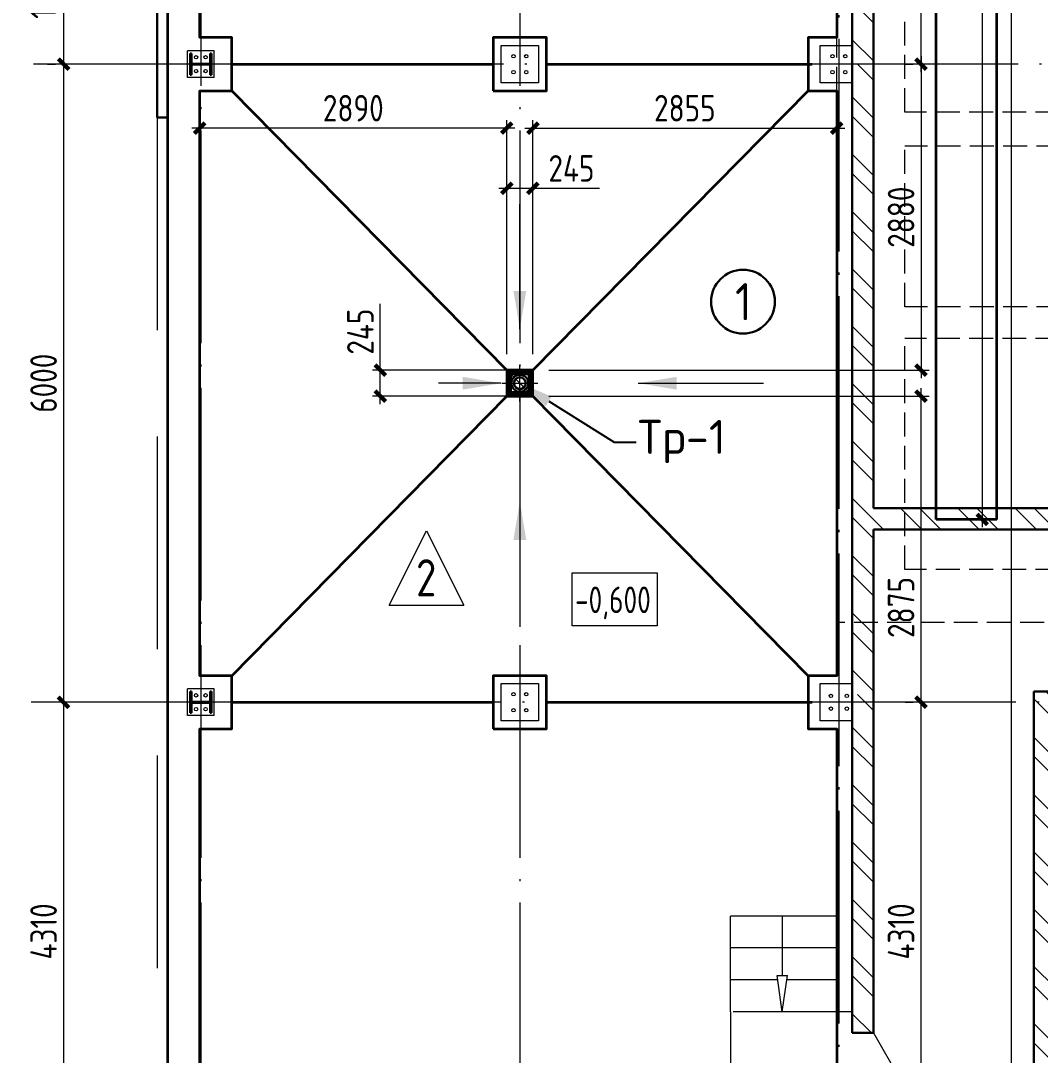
# Model space of a CAD drawing. Extents: x -965262 to 1142518, y -357520 to 71675.
# Drawn here: x 57729 to 67317, y -178472 to -168743 of the extents above; entities that cross this region are included whole.
import ezdxf
from ezdxf import colors
from ezdxf.entities.mleader import LeaderData, LeaderLine
from ezdxf.math import Vec2, Vec3

# ---------------------------------------------------------------- set-up
doc = ezdxf.new("R2010")
doc.units = 0
doc.header["$LTSCALE"] = 10
for name, pattern in [('ACAD_ISO04W100', [30, 24, -3, 0, -3]), ('AM_DIN_F_W050x2', [3.125, 2.25, -0.875]), ('DOTE', [2.42, 2, -0.2, 0.02, -0.2]), ('HIDDEN', [9.525, 6.35, -3.175])]:
    doc.linetypes.add(name, pattern=pattern)
doc.layers.get('0').update_dxf_attribs({"linetype": 'CONTINUOUS', "lineweight": 30})
doc.layers.get('Defpoints').update_dxf_attribs({"linetype": 'CONTINUOUS'})
for name, color, linetype, lineweight in [('DOTE', 7, 'DOTE', 9), ('полы', 3, 'CONTINUOUS', 35), ('Полы_лотки', 7, 'CONTINUOUS', 30)]:
    doc.layers.add(name, color=color, linetype=linetype, lineweight=lineweight)
doc.styles.add('GOST 2.304', font='isocpeur.ttf', dxfattribs={"width": 0.75, "height": 250})
doc.styles.add('GOST-2.304_Type-B', font='isocpeur.ttf', dxfattribs={"width": 0.9})
doc.styles.get("Standard").update_dxf_attribs({"font": 'isocpeur.ttf', "height": 300})
doc.styles.add('ГОСТ 2м', font='isocpeur.ttf', dxfattribs={"width": 0.8, "height": 250})
doc.dimstyles.new('ГОСТ 2м', dxfattribs={"dimtxt": 250, "dimasz": 100, "dimexe": 75, "dimexo": 150, "dimgap": 62.5, "dimtad": 1, "dimdec": 0, "dimtxsty": 'ГОСТ 2м', "dimblk": 'ARCHTICK', "dimcen": 150, "dimdle": 75, "dimclrd": 256, "dimclre": 256, "dimclrt": 256, "dimadec": 0, "dimazin": 0, "dimtfac": 1, "dimtdec": 0, "dimtmove": 0, "dimatfit": 3, "dimldrblk": 'OBLIQUE', "dimfxl": 1, "dimlwd": 15, "dimlwe": 15, "dimarcsym": 0})

# ---------------------------------------------------------------- blocks, each defined once
blk = doc.blocks.new('MC2')
at = {"lineweight": 15}
for p, q in [((68127, 41566), (68127, 39900)), ((69794, 41566), (68127, 41566)), ((69794, 41566), (69794, 39900)), ((69794, 39900), (68127, 39900))]:
    blk.add_line(p, q, dxfattribs=at)
for p, q in [((69627, 41400), (68294, 41400)), ((68294, 41400), (68294, 41320)), ((68934, 41320), (68294, 41320)), ((68934, 41320), (68934, 40146)), ((69627, 41320), (68987, 41320)), ((68987, 41320), (68987, 40146)), ((69627, 41400), (69627, 41320)), ((68934, 40146), (68294, 40146)), ((68294, 40146), (68294, 40066)), ((69627, 40066), (68294, 40066)), ((69627, 40146), (68987, 40146)), ((69627, 40146), (69627, 40066))]:
    blk.add_line(p, q)
for centre in [(68527, 41033), (69394, 41033), (68527, 40433), (69394, 40433)]:
    blk.add_circle(centre, 107, dxfattribs=at)
blk = doc.blocks.new('_ArchTick')
at = {"color": 0, "linetype": 'ByBlock', "lineweight": 0, "const_width": 0.4}
blk.add_lwpolyline([(-0.5, -0.5), (0.5, 0.5)], dxfattribs=at)
blk = doc.blocks.new('*D1151')
at = {"lineweight": 15, "ltscale": 50, "transparency": 16777216}
for p, q in [((66195, -179537.1), (66195, -175077.1)), ((66045, -175152.1), (66120, -175152.1)), ((65552.6, -179462.1), (66270, -179462.1))]:
    blk.add_line(p, q, dxfattribs=at)
at = {"layer": 'Defpoints', "color": 0, "lineweight": 15, "ltscale": 50, "transparency": 16777216}
for p in [(66195, -175152.1), (66195, -175152.1), (65402.6, -179462.1, 0)]:
    blk.add_point(p, dxfattribs=at)
at = {"lineweight": 15, "ltscale": 50, "transparency": 16777216, "xscale": 100, "yscale": 100, "zscale": 100}
for p, rotation in [((66195, -175152.1), 90), ((66195, -179462.1), 270)]:
    blk.add_blockref('_ArchTick', p, dxfattribs=dict(at, rotation=rotation))
at = {"lineweight": 15, "ltscale": 50, "transparency": 16777216, "insert": (66007.5, -177307.1), "char_height": 250, "attachment_point": 5, "rotation": 90, "style": 'ГОСТ 2м'}
blk.add_mtext('4310', dxfattribs=at)
blk = doc.blocks.new('_Oblique')
at = {"color": 0, "linetype": 'ByBlock', "lineweight": -2}
blk.add_line((-0.5, -0.5), (0.5, 0.5), dxfattribs=at)
blk = doc.blocks.new('*D1152')
at = {"lineweight": 15, "ltscale": 50, "transparency": 16777216}
for p, q in [((66195, -169227.1), (66195, -163242.1)), ((65552.6, -163317.1), (66270, -163317.1)), ((66045, -169152.1), (66120, -169152.1))]:
    blk.add_line(p, q, dxfattribs=at)
at = {"layer": 'Defpoints', "color": 0, "lineweight": 15, "ltscale": 50, "transparency": 16777216}
for p in [(65402.6, -163317.1), (66195, -163317.1), (66195, -169152.1)]:
    blk.add_point(p, dxfattribs=at)
at = {"lineweight": 15, "ltscale": 50, "transparency": 16777216, "xscale": 100, "yscale": 100, "zscale": 100}
for p, rotation in [((66195, -163317.1), 90), ((66195, -169152.1), 270)]:
    blk.add_blockref('_ArchTick', p, dxfattribs=dict(at, rotation=rotation))
at = {"lineweight": 15, "ltscale": 50, "transparency": 16777216, "insert": (66007.5, -166234.6), "char_height": 250, "attachment_point": 5, "rotation": 90, "style": 'ГОСТ 2м'}
blk.add_mtext('5835', dxfattribs=at)
blk = doc.blocks.new('*D1326')
at = {"lineweight": 15, "ltscale": 50, "transparency": 16777216}
for p, q in [((66195, -169077.1), (66195, -172104.6)), ((66045, -169152.1), (66120, -169152.1)), ((62695.1, -172029.6), (66270, -172029.6))]:
    blk.add_line(p, q, dxfattribs=at)
at = {"layer": 'Defpoints', "color": 0, "lineweight": 15, "ltscale": 50, "transparency": 16777216}
for p in [(66195, -169152.1), (62545.1, -172029.6), (66195, -172029.6)]:
    blk.add_point(p, dxfattribs=at)
at = {"lineweight": 15, "ltscale": 50, "transparency": 16777216, "xscale": 100, "yscale": 100, "zscale": 100}
for p, rotation in [((66195, -169152.1), 90), ((66195, -172029.6), 270)]:
    blk.add_blockref('_ArchTick', p, dxfattribs=dict(at, rotation=rotation))
at = {"lineweight": 15, "ltscale": 50, "transparency": 16777216, "insert": (66007.5, -170590.9), "char_height": 250, "attachment_point": 5, "rotation": 90, "style": 'ГОСТ 2м'}
blk.add_mtext('2880', dxfattribs=at)
blk = doc.blocks.new('*D1327')
at = {"lineweight": 15, "ltscale": 50, "transparency": 16777216}
for p, q in [((66195, -175227.1), (66195, -172199.6)), ((62695.1, -172274.6), (66270, -172274.6)), ((66045, -175152.1), (66120, -175152.1))]:
    blk.add_line(p, q, dxfattribs=at)
at = {"layer": 'Defpoints', "color": 0, "lineweight": 15, "ltscale": 50, "transparency": 16777216}
for p in [(62545.1, -172274.6), (66195, -172274.6), (66195, -175152.1)]:
    blk.add_point(p, dxfattribs=at)
at = {"lineweight": 15, "ltscale": 50, "transparency": 16777216, "xscale": 100, "yscale": 100, "zscale": 100}
for p, rotation in [((66195, -172274.6), 90), ((66195, -175152.1), 270)]:
    blk.add_blockref('_ArchTick', p, dxfattribs=dict(at, rotation=rotation))
at = {"lineweight": 15, "ltscale": 50, "transparency": 16777216, "insert": (66007.5, -174260.7), "char_height": 250, "attachment_point": 5, "rotation": 90, "style": 'ГОСТ 2м'}
blk.add_mtext('2875', dxfattribs=at)
blk = doc.blocks.new('*D1328')
at = {"lineweight": 15, "ltscale": 50, "transparency": 16777216}
for p, q in [((61110.5, -172029.6), (61110.5, -171404.6)), ((62395.1, -172029.6), (61035.5, -172029.6)), ((61110.5, -172349.6), (61110.5, -172029.6)), ((62395.1, -172274.6), (61035.5, -172274.6))]:
    blk.add_line(p, q, dxfattribs=at)
at = {"layer": 'Defpoints', "color": 0, "lineweight": 15, "ltscale": 50, "transparency": 16777216}
for p in [(61110.5, -172029.6), (62545.1, -172029.6), (62545.1, -172274.6)]:
    blk.add_point(p, dxfattribs=at)
at = {"lineweight": 15, "ltscale": 50, "transparency": 16777216, "xscale": 100, "yscale": 100, "zscale": 100}
for p, rotation in [((61110.5, -172029.6), 90), ((61110.5, -172274.6), 270)]:
    blk.add_blockref('_ArchTick', p, dxfattribs=dict(at, rotation=rotation))
at = {"lineweight": 15, "ltscale": 50, "transparency": 16777216, "insert": (60923, -171667.1), "char_height": 250, "attachment_point": 5, "rotation": 90, "style": 'ГОСТ 2м'}
blk.add_mtext('245', dxfattribs=at)
blk = doc.blocks.new('*D1329')
at = {"lineweight": 15, "ltscale": 50, "transparency": 16777216}
for p, q in [((62300.1, -171879.6), (62300.1, -170244.4)), ((62545.1, -171879.6), (62545.1, -170244.4)), ((62225.1, -170319.4), (62545.1, -170319.4)), ((62545.1, -170319.4), (63170.1, -170319.4))]:
    blk.add_line(p, q, dxfattribs=at)
at = {"layer": 'Defpoints', "color": 0, "lineweight": 15, "ltscale": 50, "transparency": 16777216}
for p in [(62545.1, -170319.4), (62300.1, -172029.6), (62545.1, -172029.6)]:
    blk.add_point(p, dxfattribs=at)
at = {"lineweight": 15, "ltscale": 50, "transparency": 16777216, "xscale": 100, "yscale": 100, "zscale": 100, "rotation": 180}
blk.add_blockref('_ArchTick', (62300.1, -170319.4), dxfattribs=at)
at = {"lineweight": 15, "ltscale": 50, "transparency": 16777216, "xscale": 100, "yscale": 100, "zscale": 100}
blk.add_blockref('_ArchTick', (62545.1, -170319.4), dxfattribs=at)
at = {"lineweight": 15, "ltscale": 50, "transparency": 16777216, "insert": (62907.6, -170131.9), "char_height": 250, "attachment_point": 5, "style": 'ГОСТ 2м'}
blk.add_mtext('245', dxfattribs=at)
blk = doc.blocks.new('*D1330')
at = {"lineweight": 15, "ltscale": 50, "transparency": 16777216}
for p, q in [((59412.6, -169603.4), (59412.6, -169678.4)), ((62375.1, -169753.4), (59337.6, -169753.4)), ((62300.1, -171879.6), (62300.1, -169678.4))]:
    blk.add_line(p, q, dxfattribs=at)
at = {"layer": 'Defpoints', "color": 0, "lineweight": 15, "ltscale": 50, "transparency": 16777216}
for p in [(59412.6, -169753.4), (59412.6, -169753.4), (62300.1, -172029.6)]:
    blk.add_point(p, dxfattribs=at)
at = {"lineweight": 15, "ltscale": 50, "transparency": 16777216, "xscale": 100, "yscale": 100, "zscale": 100, "rotation": 180}
blk.add_blockref('_ArchTick', (59412.6, -169753.4), dxfattribs=at)
at = {"lineweight": 15, "ltscale": 50, "transparency": 16777216, "xscale": 100, "yscale": 100, "zscale": 100}
blk.add_blockref('_ArchTick', (62300.1, -169753.4), dxfattribs=at)
at = {"lineweight": 15, "ltscale": 50, "transparency": 16777216, "insert": (60856.3, -169565.9), "char_height": 250, "attachment_point": 5, "style": 'ГОСТ 2м'}
blk.add_mtext('2890', dxfattribs=at)
blk = doc.blocks.new('*D1331')
at = {"lineweight": 15, "ltscale": 50, "transparency": 16777216}
for p, q in [((65402.6, -169603.4), (65402.6, -169678.4)), ((62470.1, -169753.4), (65477.6, -169753.4)), ((62545.1, -171879.6), (62545.1, -169678.4))]:
    blk.add_line(p, q, dxfattribs=at)
at = {"layer": 'Defpoints', "color": 0, "lineweight": 15, "ltscale": 50, "transparency": 16777216}
for p in [(65402.6, -169753.4), (65402.6, -169753.4), (62545.1, -172029.6)]:
    blk.add_point(p, dxfattribs=at)
at = {"lineweight": 15, "ltscale": 50, "transparency": 16777216, "xscale": 100, "yscale": 100, "zscale": 100, "rotation": 180}
blk.add_blockref('_ArchTick', (62545.1, -169753.4), dxfattribs=at)
at = {"lineweight": 15, "ltscale": 50, "transparency": 16777216, "xscale": 100, "yscale": 100, "zscale": 100}
blk.add_blockref('_ArchTick', (65402.6, -169753.4), dxfattribs=at)
at = {"lineweight": 15, "ltscale": 50, "transparency": 16777216, "insert": (63973.8, -169565.9), "char_height": 250, "attachment_point": 5, "style": 'ГОСТ 2м'}
blk.add_mtext('2855', dxfattribs=at)
blk = doc.blocks.new('*D1351')
at = {"lineweight": 15, "ltscale": 50, "transparency": 16777216}
for p, q in [((67041.9, -161742.1), (67041.9, -223127.1)), ((66891.9, -161817.1), (66966.9, -161817.1)), ((65672.7, -223052.1), (67116.9, -223052.1))]:
    blk.add_line(p, q, dxfattribs=at)
at = {"layer": 'Defpoints', "color": 0, "lineweight": 15, "ltscale": 50, "transparency": 16777216}
for p in [(67041.9, -161817.1), (65522.7, -223052.1, 2075.6), (67041.9, -223052.1)]:
    blk.add_point(p, dxfattribs=at)
at = {"lineweight": 15, "ltscale": 50, "transparency": 16777216, "xscale": 100, "yscale": 100, "zscale": 100}
for p, rotation in [((67041.9, -161817.1), 90), ((67041.9, -223052.1), 270)]:
    blk.add_blockref('_ArchTick', p, dxfattribs=dict(at, rotation=rotation))
at = {"lineweight": 15, "ltscale": 50, "transparency": 16777216, "insert": (66854.4, -192434.6), "char_height": 250, "attachment_point": 5, "rotation": 90, "style": 'ГОСТ 2м'}
blk.add_mtext('61235', dxfattribs=at)
blk = doc.blocks.new('*D1163')
at = {"lineweight": 15, "ltscale": 50, "transparency": 16777216}
for p, q in [((71422.6, -173577.1), (71422.6, -180850.4)), ((65402.6, -179612.1), (65402.6, -180850.4)), ((65327.6, -180775.4), (71497.6, -180775.4))]:
    blk.add_line(p, q, dxfattribs=at)
at = {"layer": 'Defpoints', "color": 0, "lineweight": 15, "ltscale": 50, "transparency": 16777216}
for p in [(71422.6, -173427.1), (65402.6, -179462.1, 0), (71422.6, -180775.4)]:
    blk.add_point(p, dxfattribs=at)
at = {"lineweight": 15, "ltscale": 50, "transparency": 16777216, "xscale": 100, "yscale": 100, "zscale": 100, "rotation": 180}
blk.add_blockref('_ArchTick', (65402.6, -180775.4), dxfattribs=at)
at = {"lineweight": 15, "ltscale": 50, "transparency": 16777216, "xscale": 100, "yscale": 100, "zscale": 100}
blk.add_blockref('_ArchTick', (71422.6, -180775.4), dxfattribs=at)
at = {"lineweight": 15, "ltscale": 50, "transparency": 16777216, "insert": (68412.6, -180587.9), "char_height": 250, "attachment_point": 5, "style": 'ГОСТ 2м'}
blk.add_mtext('6020', dxfattribs=at)
blk = doc.blocks.new('*D1391')
at = {"lineweight": 15, "ltscale": 50, "transparency": 16777216}
for p, q in [((58131.5, -175077.1), (58131.5, -179537.1)), ((59562.6, -175152.1), (58056.5, -175152.1)), ((59262.6, -179462.1), (58056.5, -179462.1))]:
    blk.add_line(p, q, dxfattribs=at)
at = {"layer": 'Defpoints', "color": 0, "ltscale": 50, "transparency": 16777216}
for p in [(59712.6, -175152.1), (58131.5, -179462.1), (59412.6, -179462.1)]:
    blk.add_point(p, dxfattribs=at)
at = {"lineweight": 15, "ltscale": 50, "transparency": 16777216, "xscale": 100, "yscale": 100, "zscale": 100}
for p, rotation in [((58131.5, -175152.1), 90), ((58131.5, -179462.1), 270)]:
    blk.add_blockref('_ArchTick', p, dxfattribs=dict(at, rotation=rotation))
at = {"lineweight": 15, "ltscale": 50, "transparency": 16777216, "insert": (57944, -177307.1), "char_height": 250, "attachment_point": 5, "rotation": 90, "style": 'ГОСТ 2м'}
blk.add_mtext('4310', dxfattribs=at)
blk = doc.blocks.new('*D1180')
at = {"lineweight": 15, "ltscale": 50, "transparency": 16777216}
for p, q in [((58131.5, -167707.1), (58131.5, -169227.1)), ((60052.6, -167782.1), (58056.5, -167782.1)), ((57981.5, -169152.1), (58056.5, -169152.1))]:
    blk.add_line(p, q, dxfattribs=at)
at = {"layer": 'Defpoints', "color": 0, "lineweight": 15, "ltscale": 50, "transparency": 16777216}
for p in [(60202.6, -167782.1), (58131.5, -169152.1), (58131.5, -169152.1)]:
    blk.add_point(p, dxfattribs=at)
at = {"lineweight": 15, "ltscale": 50, "transparency": 16777216, "xscale": 100, "yscale": 100, "zscale": 100}
for p, rotation in [((58131.5, -167782.1), 90), ((58131.5, -169152.1), 270)]:
    blk.add_blockref('_ArchTick', p, dxfattribs=dict(at, rotation=rotation))
at = {"lineweight": 15, "ltscale": 50, "transparency": 16777216, "insert": (57944, -168467.1), "char_height": 250, "attachment_point": 5, "rotation": 90, "style": 'ГОСТ 2м'}
blk.add_mtext('1370', dxfattribs=at)
blk = doc.blocks.new('*D1402')
at = {"lineweight": 15, "ltscale": 100, "transparency": 16777216}
for p, q in [((66771.5, -161742.1), (66771.5, -173507.1)), ((66640.8, -161817.1), (66696.5, -161817.1)), ((66757.6, -173432.1), (66696.5, -173432.1))]:
    blk.add_line(p, q, dxfattribs=at)
at = {"layer": 'Defpoints', "color": 0, "lineweight": 15, "ltscale": 100, "transparency": 16777216}
for p in [(66790.8, -161817.1), (66771.5, -173432.1), (66907.6, -173432.1)]:
    blk.add_point(p, dxfattribs=at)
at = {"lineweight": 15, "ltscale": 100, "transparency": 16777216, "xscale": 100, "yscale": 100, "zscale": 100}
for p, rotation in [((66771.5, -161817.1), 90), ((66771.5, -173432.1), 270)]:
    blk.add_blockref('_ArchTick', p, dxfattribs=dict(at, rotation=rotation))
at = {"lineweight": 15, "ltscale": 100, "transparency": 16777216, "insert": (66584, -167624.6), "char_height": 250, "attachment_point": 5, "rotation": 90, "style": 'ГОСТ 2м'}
blk.add_mtext('11615', dxfattribs=at)
blk = doc.blocks.new('*D1404')
at = {"lineweight": 15, "ltscale": 50, "transparency": 16777216}
for p, q in [((58131.5, -169077.1), (58131.5, -175227.1)), ((59562.6, -169152.1), (58056.5, -169152.1)), ((59562.6, -175152.1), (58056.5, -175152.1))]:
    blk.add_line(p, q, dxfattribs=at)
at = {"layer": 'Defpoints', "color": 0, "lineweight": 15, "ltscale": 50, "transparency": 16777216}
for p in [(59712.6, -169152.1), (58131.5, -175152.1), (59712.6, -175152.1)]:
    blk.add_point(p, dxfattribs=at)
at = {"lineweight": 15, "ltscale": 50, "transparency": 16777216, "xscale": 100, "yscale": 100, "zscale": 100}
for p, rotation in [((58131.5, -169152.1), 90), ((58131.5, -175152.1), 270)]:
    blk.add_blockref('_ArchTick', p, dxfattribs=dict(at, rotation=rotation))
at = {"lineweight": 15, "ltscale": 50, "transparency": 16777216, "insert": (57944, -172152.1), "char_height": 250, "attachment_point": 5, "rotation": 90, "style": 'ГОСТ 2м'}
blk.add_mtext('6000', dxfattribs=at)
blk = doc.blocks.new('Старый_фундамент')
at = {"color": 2, "linetype": 'AM_DIN_F_W050x2', "lineweight": 15, "ltscale": 10}
for p, q in [((408315.3, 132004.2), (408315.3, 144604.2)), ((408955.3, 136804.2), (408955.3, 138054.2)), ((411035.3, 136804.2), (408955.3, 136804.2)), ((411355.3, 136484.2), (408955.3, 136484.2)), ((408955.3, 134974.2), (408955.3, 136484.2)), ((411355.3, 134974.2), (408955.3, 134974.2)), ((411035.3, 134674.2), (408955.3, 134674.2)), ((408955.3, 132504.2), (408955.3, 134674.2)), ((411035.3, 132504.2), (408955.3, 132504.2)), ((421515.3, 132004.2), (408315.3, 132004.2))]:
    blk.add_line(p, q, dxfattribs=at)

msp = doc.modelspace()

# ---------------------------------------------------------------- hatches: boundary and pattern name
at = {"lineweight": 15}
h = msp.add_hatch(dxfattribs=at)
h.set_pattern_fill('ANSI32', scale=40, angle=90, style=0)
h.set_pattern_definition([(135, (87386.1, -162921.8), (-269.4077, -269.4077), []), (135, (87386.1, -162742.18), (-269.4077, -269.4077), [])])
h.paths.add_polyline_path([(87472.8, -162817.1), (87272.8, -162817.1), (87272.8, -163152.1), (87472.8, -163152.1)])
h.paths.add_polyline_path([(87472.8, -163152.1), (87272.8, -163152.1), (87272.8, -164477.1), (85267.8, -164477.1), (85267.8, -164677.1), (87472.8, -164677.1)])
h.paths.add_polyline_path([(85067.8, -164477.1), (83547.8, -164477.1), (83547.8, -167242.1), (83747.8, -167242.1), (83747.8, -164677.1), (85067.8, -164677.1)], flags=16)
h.paths.add_polyline_path([(85267.8, -164677.1), (85067.8, -164677.1), (85067.8, -167242.1), (85267.8, -167242.1)], flags=17)
h.paths.add_polyline_path([(85267.8, -163152.1), (85067.8, -163152.1), (85067.8, -164477.1), (85267.8, -164477.1)], flags=17)
h.paths.add_polyline_path([(85267.8, -162817.1), (85067.8, -162817.1), (85067.8, -163152.1), (85267.8, -163152.1)])
h.paths.add_polyline_path([(71907.6, -172937.1), (71507.6, -172937.1), (71507.6, -173327.1), (71907.6, -173327.1)])
h.paths.add_polyline_path([(68917.6, -172937.1), (68517.6, -172937.1), (68517.6, -173327.1), (68917.6, -173327.1)], flags=17)
h.paths.add_polyline_path([(79837.6, -172002.1), (79447.6, -172002.1), (79447.6, -172402.1), (79837.6, -172402.1)], flags=17)
h.paths.add_polyline_path([(64482.6, -182372.1), (64407.6, -182372.1), (64407.6, -183072.1), (63522.6, -183072.1), (63522.6, -183172.1), (64482.6, -183172.1)], flags=17)
h.paths.add_polyline_path([(65547.6, -183072.1), (64607.6, -183072.1), (64607.6, -182372.1), (64582.6, -182372.1), (64582.6, -183172.1), (65547.6, -183172.1)])
h.paths.add_polyline_path([(64482.6, -181472.1), (64407.6, -181472.1), (64407.6, -181662.1), (64482.6, -181662.1)], flags=16)
h.paths.add_polyline_path([(64607.6, -181472.1), (64582.6, -181472.1), (64582.6, -181662.1), (64607.6, -181662.1)], flags=17)
h.paths.add_polyline_path([(63522.6, -181472.1), (63472.6, -181472.1), (63472.6, -183072.1), (63522.6, -183072.1)], flags=17)
h.paths.add_polyline_path([(63422.6, -181472.1), (63272.6, -181472.1), (63272.6, -183272.1), (63422.6, -183272.1)], flags=17)
h.paths.add_polyline_path([(87472.8, -162817.1), (87272.8, -162817.1), (87272.8, -163152.1), (87472.8, -163152.1)])
h.paths.add_polyline_path([(59422.6, -185722), (59112.6, -185722), (59112.6, -185922), (59422.6, -185922)])
h.paths.add_polyline_path([(59637.6, -185722), (59422.6, -185722), (59422.6, -185922), (59637.6, -185922)])
h.paths.add_polyline_path([(61237.6, -185722), (60837.6, -185722), (60837.6, -185922), (61237.6, -185922)])
h.paths.add_polyline_path([(62547.6, -185722), (62147.6, -185722), (62147.6, -185922), (62547.6, -185922)])
h.paths.add_polyline_path([(64147.6, -185722), (63747.6, -185722), (63747.6, -185922), (64147.6, -185922)])
h.paths.add_polyline_path([(65422.6, -185722), (65347.6, -185722), (65347.6, -185922), (65422.6, -185922)])
h.paths.add_polyline_path([(65422.6, -162717.1), (65087.6, -162717.1), (65087.6, -162917.1), (65422.6, -162917.1)])
h.paths.add_polyline_path([(65747.6, -162717.1), (65422.6, -162717.1), (65422.6, -162917.1), (65547.6, -162917.1), (65547.6, -162977.1), (65597.6, -162977.1), (65597.6, -163152.1), (65747.6, -163152.1)])
h.paths.add_polyline_path([(65747.6, -163152.1), (65597.6, -163152.1), (65597.6, -163327.1), (65547.6, -163327.1), (65547.6, -168977.1), (65597.6, -168977.1), (65597.6, -169152.1), (65747.6, -169152.1)])
h.paths.add_polyline_path([(65747.6, -169152.1), (65597.6, -169152.1), (65597.6, -169327.1), (65547.6, -169327.1), (65547.6, -174977.1), (65597.6, -174977.1), (65597.6, -175152.1), (65747.6, -175152.1), (65747.6, -173527.1), (71422.6, -173527.1), (71422.6, -173327.1), (65747.6, -173327.1)])
h.paths.add_polyline_path([(65747.6, -175152.1), (65597.6, -175152.1), (65597.6, -175327.1), (65547.6, -175327.1), (65547.6, -178262.1), (65747.6, -178262.1)])
h.paths.add_polyline_path([(65747.6, -179262.1), (65547.6, -179262.1), (65547.6, -179462.1), (65422.6, -179462.1), (65422.6, -179662.1), (65547.6, -179662.1), (65547.6, -179862.1), (65747.6, -179862.1)])
h.paths.add_polyline_path([(65422.6, -179462.1), (62422.6, -179462.1), (62422.6, -179662.1), (65422.6, -179662.1)])
h.paths.add_polyline_path([(62422.6, -179462.1), (59422.6, -179462.1), (59422.6, -179662.1), (60712.6, -179662.1), (60712.6, -179862.1), (60912.6, -179862.1), (60912.6, -179662.1), (62422.6, -179662.1)])
h.paths.add_polyline_path([(59422.6, -179462.1), (59112.6, -179462.1), (59112.6, -179662.1), (59422.6, -179662.1)])
h.paths.add_polyline_path([(59422.6, -181272.1), (59112.6, -181272.1), (59112.6, -181472.1), (59422.6, -181472.1)])
h.paths.add_polyline_path([(61312.6, -181272.1), (60912.6, -181272.1), (60912.6, -181152.1), (60712.6, -181152.1), (60712.6, -181272.1), (59422.6, -181272.1), (59422.6, -181472.1), (61312.6, -181472.1)])
h.paths.add_polyline_path([(60912.6, -180872.1), (60712.6, -180872.1), (60712.6, -181152.1), (60912.6, -181152.1)])
h.paths.add_polyline_path([(62422.6, -181327.1), (62247.6, -181327.1), (62247.6, -181272.1), (62222.6, -181272.1), (62222.6, -181472.1), (62422.6, -181472.1)])
h.paths.add_polyline_path([(63622.6, -181272.1), (62597.6, -181272.1), (62597.6, -181327.1), (62422.6, -181327.1), (62422.6, -181472.1), (63422.6, -181472.1), (63422.6, -183272.1), (65422.6, -183272.1), (65422.6, -183172.1), (64582.6, -183172.1), (64582.6, -182372.1), (64482.6, -182372.1), (64482.6, -183172.1), (63522.6, -183172.1), (63522.6, -181472.1), (63622.6, -181472.1)])
h.paths.add_polyline_path([(65747.6, -181472.1), (66147.1, -181472.1), (66147.1, -181272.1), (65747.6, -181272.1), (65747.6, -181152.1), (65597.6, -181152.1), (65597.6, -181327.1), (65422.6, -181327.1), (65422.6, -181472.1), (65547.6, -181472.1), (65547.6, -183172.1), (65422.6, -183172.1), (65422.6, -183272.1), (65547.6, -183272.1), (65547.6, -185722), (65422.6, -185722), (65422.6, -185922), (65747.6, -185922)])
h.paths.add_polyline_path([(65422.6, -181327.1), (65247.6, -181327.1), (65247.6, -181272.1), (64332.6, -181272.1), (64332.6, -181472.1), (64482.6, -181472.1), (64482.6, -181662.1), (64582.6, -181662.1), (64582.6, -181472.1), (65422.6, -181472.1)], flags=17)
h.paths.add_polyline_path([(65747.6, -180872.1), (65547.6, -180872.1), (65547.6, -180977.1), (65597.6, -180977.1), (65597.6, -181152.1), (65747.6, -181152.1)])
h.paths.add_polyline_path([(67457.1, -181152.1), (67257.1, -181152.1), (67257.1, -181272.1), (67057.1, -181272.1), (67057.1, -181472.1), (67457.1, -181472.1), (67457.1, -181377.1)])
h.paths.add_polyline_path([(67457.1, -175252.1), (71247.6, -175252.1), (71247.6, -175152.1), (67257.1, -175152.1), (67257.1, -181152.1), (67457.1, -181152.1)])
h.paths.add_polyline_path([(71247.6, -175052.1), (67257.1, -175052.1), (67257.1, -175152.1), (71247.6, -175152.1)], flags=16)
h.paths.add_polyline_path([(77247.6, -175152.1), (71597.6, -175152.1), (71597.6, -175252.1), (77247.6, -175252.1)])
h.paths.add_polyline_path([(77247.6, -175052.1), (71597.6, -175052.1), (71597.6, -175152.1), (77247.6, -175152.1)])
h.paths.add_polyline_path([(78037.6, -175152.1), (77597.6, -175152.1), (77597.6, -175252.1), (78037.6, -175252.1)])
h.paths.add_polyline_path([(78037.6, -175052.1), (77597.6, -175052.1), (77597.6, -175152.1), (78037.6, -175152.1)])
h.paths.add_polyline_path([(75022.6, -173377.1), (74847.6, -173377.1), (74847.6, -173327.1), (71422.6, -173327.1), (71422.6, -173527.1), (75022.6, -173527.1)])
h.paths.add_polyline_path([(77422.6, -173377.1), (77247.6, -173377.1), (77247.6, -173327.1), (75197.6, -173327.1), (75197.6, -173377.1), (75022.6, -173377.1), (75022.6, -173527.1), (77422.6, -173527.1)])
h.paths.add_polyline_path([(77747.6, -173202.1), (77597.6, -173202.1), (77597.6, -173377.1), (77422.6, -173377.1), (77422.6, -173527.1), (77747.6, -173527.1)])
h.paths.add_polyline_path([(77747.6, -169152.1), (77547.6, -169152.1), (77547.6, -173027.1), (77597.6, -173027.1), (77597.6, -173202.1), (77747.6, -173202.1)])
h.paths.add_polyline_path([(77747.6, -168152.1), (77597.6, -168152.1), (77597.6, -168327.1), (77547.6, -168327.1), (77547.6, -169152.1), (77747.6, -169152.1)])
h.paths.add_polyline_path([(81737.6, -167242.1), (77747.6, -167242.1), (77747.6, -163152.1), (77547.6, -163152.1), (77547.6, -167977.1), (77597.6, -167977.1), (77597.6, -168152.1), (77747.6, -168152.1), (77747.6, -167442.1), (81737.6, -167442.1)])
h.paths.add_polyline_path([(77747.6, -162717.1), (77547.6, -162717.1), (77547.6, -163152.1), (77747.6, -163152.1)])
h.paths.add_polyline_path([(83422.6, -167242.1), (82747.6, -167242.1), (82747.6, -167442.1), (83422.6, -167442.1)])
h.paths.add_polyline_path([(89422.6, -167242.1), (83747.8, -167242.1), (83747.8, -164677.1), (87472.8, -164677.1), (87472.8, -163152.1), (87272.8, -163152.1), (87272.8, -164477.1), (83547.8, -164477.1), (83547.8, -167242.1), (83422.6, -167242.1), (83422.6, -167442.1), (89422.6, -167442.1)])
h.paths.add_polyline_path([(91917.6, -167242.1), (89422.6, -167242.1), (89422.6, -167442.1), (91917.6, -167442.1)])
h.paths.add_polyline_path([(95422.6, -167242.1), (92927.6, -167242.1), (92927.6, -167442.1), (95422.6, -167442.1)])
h.paths.add_polyline_path([(101297.6, -163327.1), (101247.6, -163327.1), (101247.6, -163152.1), (101097.6, -163152.1), (101097.6, -165177.1), (100697.8, -165177.1), (100697.8, -165377.1), (101097.6, -165377.1), (101097.6, -166082.1), (101297.6, -166082.1)])
h.paths.add_polyline_path([(101247.6, -162977.1), (101297.6, -162977.1), (101297.6, -162817.1), (101097.6, -162817.1), (101097.6, -163152.1), (101247.6, -163152.1)])
h.paths.add_polyline_path([(99287.6, -162817.1), (99087.6, -162817.1), (99087.6, -163152.1), (99287.6, -163152.1)])
h.paths.add_polyline_path([(99452.5, -164695.1), (100800.3, -164695.1), (100800.3, -164191.1), (99452.5, -164191.1)], flags=9)
h.paths.add_polyline_path([(79047.6, -175252.1), (79047.6, -175052.1), (79247.6, -175052.1), (79247.6, -169052.1), (99707.6, -169052.1), (99707.6, -169252.1), (79447.6, -169252.1), (79447.6, -175252.1)])
h.paths.add_polyline_path([(99287.6, -167442.1), (95422.6, -167442.1), (95422.6, -167242.1), (99087.6, -167242.1), (99087.6, -163152.1), (99287.6, -163152.1), (99287.6, -165177.1), (99687.8, -165177.1), (99687.8, -165377.1), (99287.6, -165377.1)])
h.paths.add_polyline_path([(100717.6, -169252.1), (101117.6, -169252.1), (101117.6, -169052.1), (100717.6, -169052.1)])
h.paths.add_polyline_path([(101197.6, -175477.1), (107757.6, -175477.1), (107757.6, -175277.1), (101197.6, -175277.1)])
h.paths.add_polyline_path([(101197.6, -181027.1), (107757.6, -181027.1), (107757.6, -180827.1), (101197.6, -180827.1)])

# ---------------------------------------------------------------- linework, layer by layer
at = {"color": 7, "extrusion": (0, 0, -1)}
for p, q in [((65747.6, -162717.1, -3259.8), (65747.6, -173327.1, -3259.8)), ((65747.6, -162717.1, -3259.8), (65747.6, -173327.1, -3259.8)), ((65547.6, -178262.1, -3259.8), (65547.6, -162917.1, -3259.8)), ((59012.6, -169652, -3259.8), (59012.6, -168652.1, -3259.8)), ((59112.6, -168652.1, -3259.8), (59112.6, -169652, -3259.8)), ((59112.6, -169652, -3259.8), (59012.6, -169652, -3259.8)), ((65747.6, -173327.1, -3259.8), (68517.6, -173327.1, -3259.8)), ((65747.6, -173527.1, -3259.8), (65747.6, -178262.1, -3259.8)), ((77747.6, -173527.1, -3259.8), (65747.6, -173527.1, -3259.8)), ((67257.1, -175052.1, -3259.8), (67257.1, -181272.1, -3259.8)), ((67257.1, -175052.1, -3259.8), (78037.6, -175052.1, -3259.8)), ((65747.6, -178262.1, -3259.8), (65547.6, -178262.1, -3259.8))]:
    msp.add_line(p, q, dxfattribs=at)
at = {"color": 7, "lineweight": 15}
for p, q in [((65402.6, -163342.1, -3259.8), (65402.6, -168902.1, -3259.8)), ((59412.6, -168652.1, -3259.8), (59412.6, -168902.1, -4164.1)), ((59412.6, -168902.1, -3259.8), (59712.6, -168902.1, -3259.8)), ((59712.6, -168902.1, -4164.1), (59712.6, -169402.1, -4121.3)), ((62172.6, -168902.1, -4711.1), (62672.6, -168902.1, -3259.8)), ((62172.6, -168902.1, -4711.1), (62172.6, -169402.1, -3259.8)), ((62247.6, -169327.1, -4711.1), (62247.6, -168977.1, -4711.1)), ((62247.6, -168977.1, -4711.1), (62597.6, -168977.1, -4711.1)), ((62597.6, -168977.1, -4711.1), (62597.6, -169327.1, -4711.1)), ((62672.6, -168902.1, -3259.8), (62672.6, -169402.1, -3259.8)), ((65402.6, -168902.1, -3259.8), (65132.6, -168902.1, -3259.8)), ((65132.6, -168902.1, -4164.1), (65132.6, -169402.1, -4121.3)), ((65247.6, -169327.1, -4711.1), (65247.6, -168977.1, -4711.1)), ((65247.6, -168977.1, -4711.1), (65547.6, -168977.1, -4711.1)), ((62597.6, -169327.1, -4711.1), (62247.6, -169327.1, -4711.1)), ((65547.6, -169327.1, -4711.1), (65247.6, -169327.1, -4711.1)), ((59412.6, -169402.1, -4121.3), (59412.6, -174902.1, -3650.3)), ((59412.6, -169402.1, -3259.8), (59712.6, -169402.1, -3259.8)), ((62172.6, -169402.1, -3259.8), (62672.6, -169402.1, -3259.8)), ((65402.6, -169402.1, -3259.8), (65132.6, -169402.1, -3259.8)), ((65402.6, -169402.1, -3259.8), (65402.6, -174902.1, -3259.8)), ((59012.6, -169652, -3259.8), (59012.6, -171652, -3259.8)), ((59112.6, -169652, -3259.8), (59112.6, -171652, -3259.8)), ((59012.6, -172652, -3259.8), (59012.6, -174652, -3259.8)), ((59112.6, -172652, -3259.8), (59112.6, -174652, -3259.8)), ((62914.3, -173934.9, 8350.5), (63714.3, -173934.9, 8350.5)), ((62914.3, -174434.9, 8350.5), (62914.3, -173934.9, 8350.5)), ((63714.3, -173934.9, 8350.5), (63714.3, -174434.9, 8350.5)), ((63714.3, -174434.9, 8350.5), (62914.3, -174434.9, 8350.5)), ((59412.6, -174902.1, -3259.8), (59712.6, -174902.1, -3259.8)), ((59712.6, -174902.1, -4164.1), (59712.6, -175402.1, -4121.3)), ((62172.6, -174902.1, -4711.1), (62672.6, -174902.1, -3259.8)), ((62172.6, -174902.1, -4711.1), (62172.6, -175402.1, -3259.8)), ((62672.6, -174902.1, -3259.8), (62672.6, -175402.1, -3259.8)), ((65402.6, -174902.1, -3259.8), (65132.6, -174902.1, -3259.8)), ((65132.6, -174902.1, -4164.1), (65132.6, -175402.1, -4121.3)), ((62247.6, -175327.1, -4711.1), (62247.6, -174977.1, -4711.1)), ((62247.6, -174977.1, -4711.1), (62597.6, -174977.1, -4711.1)), ((62597.6, -174977.1, -4711.1), (62597.6, -175327.1, -4711.1)), ((65247.6, -175327.1, -4711.1), (65247.6, -174977.1, -4711.1)), ((65247.6, -174977.1, -4711.1), (65547.6, -174977.1, -4711.1)), ((59412.6, -175402.1, -3607.5), (59412.6, -179462.1, -3259.8)), ((59412.6, -175402.1, -3259.8), (59712.6, -175402.1, -3259.8)), ((62172.6, -175402.1, -3259.8), (62672.6, -175402.1, -3259.8)), ((62597.6, -175327.1, -4711.1), (62247.6, -175327.1, -4711.1)), ((65402.6, -175402.1, -3259.8), (65132.6, -175402.1, -3259.8)), ((65547.6, -175327.1, -4711.1), (65247.6, -175327.1, -4711.1)), ((65402.6, -175402.1, -3259.8), (65402.6, -178062.1, -3259.8)), ((59012.6, -175652, -3259.8), (59012.6, -177652, -3259.8)), ((59112.6, -175652, -3259.8), (59112.6, -177652, -3259.8)), ((65402.6, -177162.1, -3259.8), (64402.6, -177162.1, -3259.8)), ((64890.2, -177162.1, -3259.8), (64890.2, -177722.8, -3259.8)), ((65402.6, -177462.1, -3259.8), (64402.6, -177462.1, -3259.8)), ((64890.2, -178062.1, -3259.8), (64841.2, -177722.8, -3259.8)), ((64841.2, -177722.8, -3259.8), (64939.2, -177722.8, -3259.8)), ((64890.2, -178062.1, -3259.8), (64939.2, -177722.8, -3259.8)), ((64846.9, -177762.1, -3259.8), (64402.6, -177762.1, -3259.8)), ((65402.6, -177762.1, -3259.8), (64933.5, -177762.1, -3259.8)), ((64402.6, -178062.1, -3259.8), (64402.6, -179462.1, -3259.8)), ((65547.6, -178062.1, -3259.8), (64427.6, -178062.1, -3259.8)), ((65747.6, -178262.1, -3259.8), (66247.6, -179128.2, -3259.8))]:
    msp.add_line(p, q, dxfattribs=at)
at = {"color": 1, "lineweight": 15}
msp.add_line((62300.1, -172029.6, -4711.1), (62545.1, -172274.6, -4711.1), dxfattribs=at)
at = {"lineweight": 15}
for p, q in [((61194.3, -174239.8, 8350.5), (61544.3, -173539.8, 8350.5)), ((61544.3, -173539.8, 8350.5), (61894.3, -174239.8, 8350.5)), ((61194.3, -174239.8, 8350.5), (61894.3, -174239.8, 8350.5))]:
    msp.add_line(p, q, dxfattribs=at)
at = {"color": 7, "lineweight": 15, "ltscale": 100}
for p, q in [((64402.6, -178062.1, -3259.8), (64402.6, -177162.1, -3259.8)), ((65402.6, -178062.1, -3259.8), (65402.6, -177162.1, -3259.8))]:
    msp.add_line(p, q, dxfattribs=at)
at = {"color": 7, "lineweight": 15}
for centre in [(62362.6, -169077.1, -4711.1), (62482.6, -169077.1, -4711.1), (65362.6, -169077.1, -4711.1), (65482.6, -169077.1, -4711.1), (62362.6, -169227.1, -4711.1), (62482.6, -169227.1, -4711.1), (65362.6, -169227.1, -4711.1), (65482.6, -169227.1, -4711.1), (62362.6, -175077.1, -4711.1), (62482.6, -175077.1, -4711.1), (65347.6, -175092.1, -4711.1), (65497.6, -175092.1, -4711.1), (62362.6, -175227.1, -4711.1), (62482.6, -175227.1, -4711.1), (65347.6, -175212.1, -4711.1), (65497.6, -175212.1, -4711.1)]:
    msp.add_circle(centre, 16, dxfattribs=at)
at = {"color": 7}
msp.add_circle((64521, -171385.5, 8350.5), 300, dxfattribs=at)
at = {"layer": 'DOTE', "color": 7, "ltscale": 100, "extrusion": (0, -1, 0)}
for p, q in [((65422.6, -161652.1, -4711.1), (65422.6, -237687.4, -4711.1)), ((59422.6, -162515.3, -4711.1), (59422.6, -237687.4, -4711.1)), ((62422.6, -162515.3, -4711.1), (62422.6, -181597.7, -4711.1))]:
    msp.add_line(p, q, dxfattribs=at)
at = {"layer": 'DOTE', "color": 7, "ltscale": 100}
for p, q in [((108249.4, -169152.1, -4711.1), (55067.3, -169152.1, -4711.1)), ((108226.3, -175152.1, -4711.1), (55067.3, -175152.1, -4711.1))]:
    msp.add_line(p, q, dxfattribs=at)
at = {"layer": 'полы'}
for p, q in [((66337.6, -173432.1, -4711.1), (66337.6, -162317.1, -4711.1)), ((66907.6, -173432.1, -4711.1), (66907.6, -162317.1, -4711.1)), ((66907.6, -173432.1, -3259.8), (66337.6, -173432.1, -3259.8))]:
    msp.add_line(p, q, dxfattribs=at)
at = {"layer": 'полы', "ltscale": 50}
for p, q in [((59112.6, -189252.1, -1451.3), (59112.6, -162817.1, -3259.8)), ((59712.6, -169152.1, -4711.1), (62172.6, -169152.1, -4711.1)), ((62672.6, -169152.1, -4711.1), (65172.7, -169152.3, -4711.1)), ((59712.6, -169402.1, -4711.1), (62300.1, -172029.6, -4711.1)), ((65132.6, -169402.1, -4711.1), (62545.1, -172029.6, -4711.1)), ((59712.6, -174902.1, -4711.1), (62300.1, -172274.6, -4711.1)), ((65132.6, -174902.1, -3259.8), (62545.1, -172274.6, -4711.1)), ((59712.6, -175152.1, -4711.1), (62172.6, -175152.1, -4711.1)), ((62672.6, -175152.1, -4711.1), (65172.7, -175152.3, -4711.1))]:
    msp.add_line(p, q, dxfattribs=at)
at = {"layer": 'полы', "lineweight": 0, "ltscale": 50}
for p, q in [((62422.6, -171643.6, -4711.1), (62422.6, -170467.5, -4711.1)), ((62245, -172152.1, -4711.1), (61657, -172152.1, -4711.1)), ((63536.1, -172152.1, -4711.1), (64712.2, -172152.1, -4711.1)), ((62422.6, -173265.7, -4711.1), (62422.6, -174441.8, -4711.1))]:
    msp.add_line(p, q, dxfattribs=at)
at = {"layer": 'полы', "ltscale": 100, "elevation": -4711.1}
for points in [[(59412.6, -179462.1), (59412.6, -175402.1), (59712.6, -175402.1), (59712.6, -174902.1), (59412.6, -174902.1), (59412.6, -169402.1), (59712.6, -169402.1), (59712.6, -168902.1), (59412.6, -168902.1), (59412.6, -163342.1), (65402.6, -163342.1), (65402.6, -168902.1), (65132.6, -168902.1), (65132.6, -169402.1), (65402.6, -169402.1), (65402.6, -174902.1), (65132.6, -174902.1), (65132.6, -175402.1), (65402.6, -175402.1), (65402.6, -179462.1), (59412.6, -179462.1)], [(62172.6, -169402.1), (62672.6, -169402.1), (62672.6, -168902.1), (62172.6, -168902.1)], [(62172.6, -175402.1), (62672.6, -175402.1), (62672.6, -174902.1), (62172.6, -174902.1)]]:
    msp.add_lwpolyline(points, close=True, dxfattribs=at)
at = {"layer": 'полы', "ltscale": 50, "elevation": -4711.1}
msp.add_lwpolyline([(62300.1, -172274.6), (62545.1, -172274.6), (62545.1, -172029.6), (62300.1, -172029.6)], close=True, dxfattribs=at)
at = {"layer": 'полы', "lineweight": 0, "ltscale": 50}
for points in [[(62482.6, -171283.6, -4711.1), (62362.6, -171283.6, -4711.1), (62422.6, -171643.6, -4711.1)], [(61885, -172212.1, -4711.1), (61885, -172092.1, -4711.1), (62245, -172152.1, -4711.1)], [(63896.1, -172212.1, -4711.1), (63896.1, -172092.1, -4711.1), (63536.1, -172152.1, -4711.1)], [(62482.6, -173625.7, -4711.1), (62362.6, -173625.7, -4711.1), (62422.6, -173265.7, -4711.1)]]:
    msp.add_solid(points, dxfattribs=at)
at = {"layer": 'Полы_лотки', "color": 1, "linetype": 'ACAD_ISO04W100', "lineweight": 9, "ltscale": 10}
for p, q in [((62422.6, -172322.6, -4260.5), (62422.6, -171981.7, -5161.7)), ((62252.1, -172152.1, -4260.5), (62593.1, -172152.1, -5161.7))]:
    msp.add_line(p, q, dxfattribs=at)
at = {"layer": 'Полы_лотки', "color": 5}
for p, q in [((62300.1, -172029.6, -4711.1), (62545.1, -172029.6, -4711.1)), ((62300.1, -172274.6, -4711.1), (62300.1, -172029.6, -4711.1)), ((62300.1, -172029.6, -4711.1), (62337.6, -172067.1, -4711.1)), ((62525.1, -172049.6, -4711.1), (62320.1, -172049.6, -4711.1)), ((62320.1, -172049.6, -4711.1), (62320.1, -172254.6, -4711.1)), ((62507.6, -172067.1, -4711.1), (62337.6, -172067.1, -4711.1)), ((62337.6, -172067.1, -4711.1), (62337.6, -172237.1, -4711.1)), ((62545.1, -172029.6, -4711.1), (62507.6, -172067.1, -4711.1)), ((62507.6, -172067.1, -4711.1), (62507.6, -172237.1, -4711.1)), ((62525.1, -172254.6, -4711.1), (62525.1, -172049.6, -4711.1)), ((62545.1, -172274.6, -4711.1), (62545.1, -172029.6, -4711.1)), ((62300.1, -172274.6, -4711.1), (62337.6, -172237.1, -4711.1)), ((62300.1, -172274.6, -4711.1), (62545.1, -172274.6, -4711.1)), ((62320.1, -172254.6, -4711.1), (62525.1, -172254.6, -4711.1)), ((62507.6, -172237.1, -4711.1), (62337.6, -172237.1, -4711.1)), ((62545.1, -172274.6, -4711.1), (62507.6, -172237.1, -4711.1))]:
    msp.add_line(p, q, dxfattribs=at)
for radius in [80, 55]:
    msp.add_circle((62422.6, -172152.1, -4711.1), radius, dxfattribs=at)
at = {"layer": 'Полы_лотки', "color": 6, "linetype": 'HIDDEN', "ltscale": 10}
msp.add_circle((62422.6, -172152.1, -4711.1), 55, dxfattribs=at)

# ---------------------------------------------------------------- block references
at = {"color": 2, "linetype": 'AM_DIN_F_W050x2', "lineweight": 15}
msp.add_blockref('Старый_фундамент', (-342912.7, -306406.6, -4711.1), dxfattribs=at)
at = {"color": 7, "lineweight": 15, "xscale": 0.1500000000232831, "yscale": 0.1500000000232831, "zscale": 0.1500000000232831, "rotation": 270}
for p in [(53312.6, -158808, -3259.8), (53312.6, -164808, -3259.8)]:
    msp.add_blockref('MC2', p, dxfattribs=at)

# ---------------------------------------------------------------- texts
at = {"color": 7, "style": 'GOST 2.304', "width": 0.75}
msp.add_text('-0,600', height=250, dxfattribs=at).set_placement((62941.1, -174314.1, 8350.5))
at = {"color": 7, "insert": (64521, -171385.5, 13061.6), "char_height": 350, "width": 800, "attachment_point": 5, "style": 'GOST-2.304_Type-B'}
msp.add_mtext('{\\fISOCPEUR|b0|i0|c0|p34;\\T0.95;1}', dxfattribs=at)
at = {"insert": (61541.7, -173981.9, -3259.8), "char_height": 350, "width": 1500, "attachment_point": 5, "style": 'GOST 2.304'}
msp.add_mtext('{\\W0.8;2}', dxfattribs=at)

# ---------------------------------------------------------------- dimensions: what is measured, and where the dimension line sits
at = {"lineweight": 15, "ltscale": 50}
dim = msp.add_linear_dim(base=(67041.9, -223052.1, -3526.8), p1=(67041.9, -161817.1, -3526.8), p2=(65522.7, -223052.1, -1451.3), angle=90, dimstyle='ГОСТ 2м', dxfattribs=at)
dim.commit()
dim.dimension.update_dxf_attribs({"geometry": '*D1351', "text_midpoint": (67041.9, -192434.6, -3526.8), "dimtype": 160})
at = {"lineweight": 15, "ltscale": 100}
dim = msp.add_linear_dim(base=(66771.5, -173432.1, -4711.1), p1=(66790.8, -161817.1, -4711.1), p2=(66907.6, -173432.1, -4711.1), angle=90, dimstyle='ГОСТ 2м', dxfattribs=at)
dim.commit()
dim.dimension.update_dxf_attribs({"geometry": '*D1402', "text_midpoint": (66584, -167624.6, -4711.1)})
at = {"lineweight": 15, "ltscale": 50}
for base, p1, p2, picture, middle in [((66195, -163317.1, -4711.1), (66195, -169152.1, -4711.1), (65402.6, -163317.1, -4711.1), '*D1152', (66007.5, -166234.6, -4711.1)), ((58131.5, -169152.1, -4711.1), (60202.6, -167782.1, -4711.1), (58131.5, -169152.1, -4711.1), '*D1180', (57944, -168467.1, -4711.1)), ((58131.5, -175152.1, -4711.1), (59712.6, -169152.1, -4711.1), (59712.6, -175152.1, -4711.1), '*D1404', (57944, -172152.1, -4711.1)), ((61110.5, -172029.6, -4711.1), (62545.1, -172274.6, -4711.1), (62545.1, -172029.6, -4711.1), '*D1328', (60923, -171667.1, -4711.1)), ((58131.5, -179462.1, -4711.1), (59712.6, -175152.1, -4711.1), (59412.6, -179462.1, -4711.1), '*D1391', (57944, -177307.1, -4711.1)), ((66195, -175152.1, -4711.1), (65402.6, -179462.1, -4711.1), (66195, -175152.1, -4711.1), '*D1151', (66007.5, -177307.1, -4711.1))]:
    dim = msp.add_linear_dim(base=base, p1=p1, p2=p2, angle=90, dimstyle='ГОСТ 2м', dxfattribs=at)
    dim.commit()
    dim.dimension.update_dxf_attribs({"geometry": picture, "text_midpoint": middle})
dim = msp.add_linear_dim(base=(66195, -172029.6, -4711.1), p1=(66195, -169152.1, -4711.1), p2=(62545.1, -172029.6, -4711.1), angle=90, text='2880', dimstyle='ГОСТ 2м', dxfattribs=at)
dim.commit()
dim.dimension.update_dxf_attribs({"geometry": '*D1326', "text_midpoint": (66007.5, -170590.9, -4711.1)})
for base, p1, p2, text, picture, middle in [((59412.6, -169753.4, -4711.1), (62300.1, -172029.6, -4711.1), (59412.6, -169753.4, -4711.1), '2890', '*D1330', (60856.3, -169565.9, -4711.1)), ((65402.6, -169753.4, -4711.1), (62545.1, -172029.6, -4711.1), (65402.6, -169753.4, -4711.1), '2855', '*D1331', (63973.8, -169565.9, -4711.1))]:
    dim = msp.add_linear_dim(base=base, p1=p1, p2=p2, text=text, dimstyle='ГОСТ 2м', dxfattribs=at)
    dim.commit()
    dim.dimension.update_dxf_attribs({"geometry": picture, "text_midpoint": middle})
for base, p1, p2, picture, middle in [((62545.1, -170319.4, -4711.1), (62300.1, -172029.6, -4711.1), (62545.1, -172029.6, -4711.1), '*D1329', (62907.6, -170131.9, -4711.1)), ((71422.6, -180775.4, -4711.1), (65402.6, -179462.1, -4711.1), (71422.6, -173427.1, -4711.1), '*D1163', (68412.6, -180587.9, -4711.1))]:
    dim = msp.add_linear_dim(base=base, p1=p1, p2=p2, dimstyle='ГОСТ 2м', dxfattribs=at)
    dim.commit()
    dim.dimension.update_dxf_attribs({"geometry": picture, "text_midpoint": middle})
dim = msp.add_linear_dim(base=(66195, -172274.6, -4711.1), p1=(66195, -175152.1, -4711.1), p2=(62545.1, -172274.6, -4711.1), angle=90, text='2875', dimstyle='ГОСТ 2м', dxfattribs=at)
dim.commit()
dim.dimension.update_dxf_attribs({"geometry": '*D1327', "text_midpoint": (66195, -174260.7, -4711.1), "dimtype": 160})

# ---------------------------------------------------------------- leaders
at = {"layer": 'Полы_лотки', "color": 5, "lineweight": 15}
ml = msp.add_multileader_mtext('Standard', dxfattribs=at)
ml.set_content('Тр-1', color=5)
ml.set_leader_properties()
ml.build(insert=Vec2(0, 0))
ml.multileader.update_dxf_attribs({"has_text_frame": 1, "text_right_attachment_type": 6, "dogleg_length": 36, "arrow_head_size": 320})
ctx = ml.context
ctx.base_point, ctx.char_height, ctx.arrow_head_size, ctx.landing_gap_size, ctx.plane_origin = Vec3(63516.3, -172707.4, -4711.1), 320, 320, 16, Vec3(79624.9, -182862.3, -4711.1)
ctx.right_attachment = 6
notes = []
notes.append((ctx, [(1, (1, 1, 0), (63309.4, -172707.4, -4711.1), (1, 0), 206.9, [(0, [(62422.6, -172152.1, -4711.1)], 0, [])])]))
ctx.mtext.insert, ctx.mtext.defined_height, ctx.mtext.flow_direction = Vec3(63532.3, -172496.8, -4711.1), 210.5, 5
for ctx, leaders in notes:
    for number, flags, end, landing, length, lines in leaders:
        leader = LeaderData()
        leader.index, (leader.has_last_leader_line, leader.has_dogleg_vector, leader.attachment_direction) = number, flags
        leader.last_leader_point, leader.dogleg_vector, leader.dogleg_length = Vec3(end), Vec3(landing), length
        for number, points, colour, breaks in lines:
            line = LeaderLine()
            line.index, line.vertices, line.color, line.breaks = number, Vec3.list(points), colors.encode_raw_color(colour), breaks
            leader.lines.append(line)
        ctx.leaders.append(leader)

doc.saveas('drawing.dxf')
